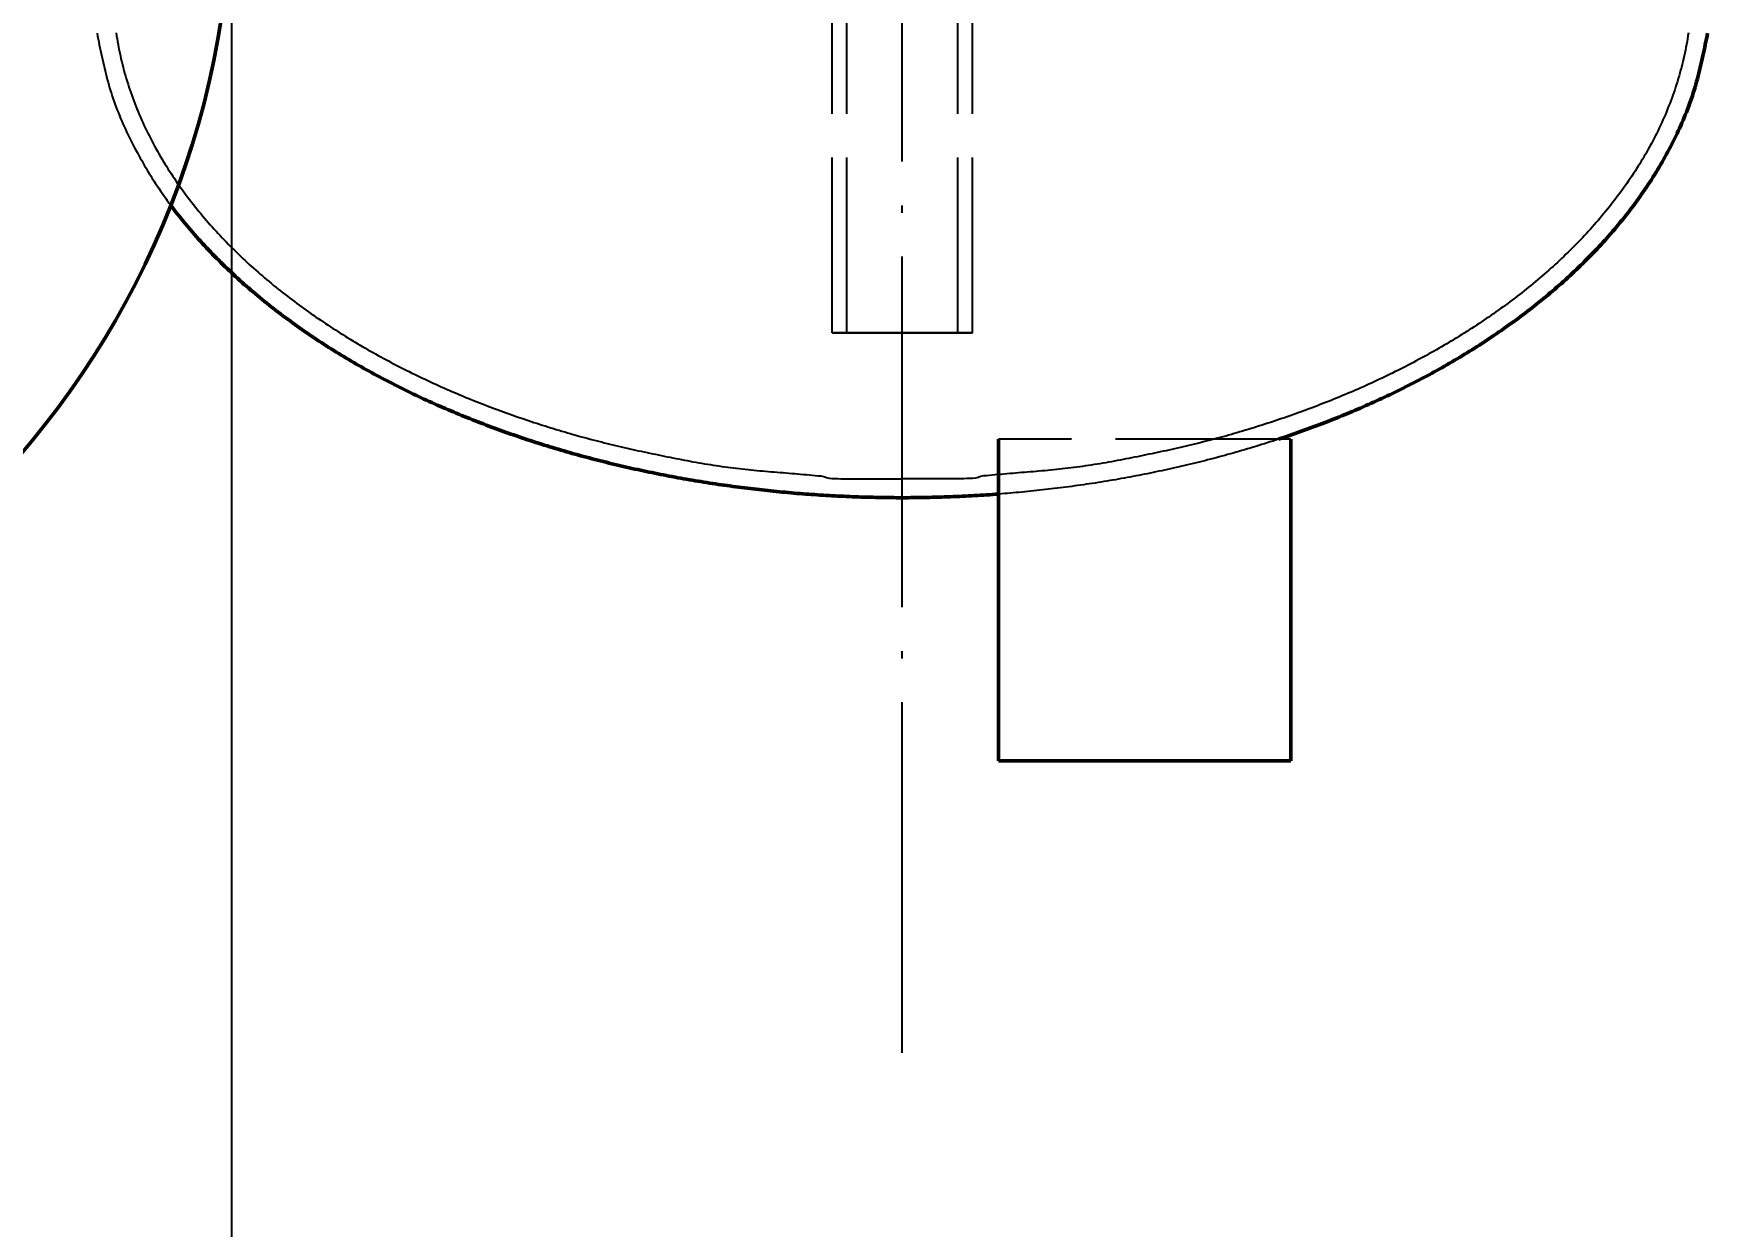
# Model space of a CAD drawing. Header units: millimetres. Extents: x 0 to 420, y 0 to 297.
# Drawn here: x 172.11 to 200.75, y 145.03 to 165.44 of the extents above; entities that cross this region are included whole.
import ezdxf

# ---------------------------------------------------------------- set-up
doc = ezdxf.new("R2010")
doc.units = ezdxf.units.MM
doc.linetypes.add('ISO02-TRAZOS', pattern=[3.75, 3, -0.75])
doc.linetypes.add('ISO04-TRAZO-PUNTO', pattern=[7.625, 6, -0.75, 0.125, -0.75])
for name, color, linetype, lineweight in [('01-VISIBLE', 7, 'CONTINUOUS', 50), ('02-OCULTA', 4, 'ISO02-TRAZOS', 25), ('03-EJE', 1, 'ISO04-TRAZO-PUNTO', 25), ('04-COTA', 3, 'CONTINUOUS', 25)]:
    doc.layers.add(name, color=color, linetype=linetype, lineweight=lineweight)
doc.styles.add('ISO3098', font='isocpeur.ttf')
doc.dimstyles.new('FLAMA-ISO', dxfattribs={"dimtxt": 3.5, "dimasz": 3, "dimexe": 2, "dimexo": 1, "dimgap": 1, "dimtad": 1, "dimdec": 1, "dimtxsty": 'ISO3098', "dimcen": 2.5, "dimclrd": 3, "dimclre": 3, "dimclrt": 3, "dimazin": 3, "dimtfac": 1, "dimtmove": 0, "dimatfit": 3, "dimlwd": 25, "dimlwe": 25})

msp = doc.modelspace()

# ---------------------------------------------------------------- linework, layer by layer
at = {"layer": '01-VISIBLE'}
for p, q in [((188.622, 153), (188.622, 158.5)), ((193.622, 153), (193.622, 158.5)), ((193.622, 153), (188.622, 153))]:
    msp.add_line(p, q, dxfattribs=at)
for points in [[(200.753, 165.45), (200.744, 165.401), (200.734, 165.351), (200.725, 165.302), (200.715, 165.253), (200.704, 165.204), (200.694, 165.155), (200.683, 165.106), (200.673, 165.057), (200.662, 165.008), (200.651, 164.959), (200.64, 164.91), (200.629, 164.861), (200.617, 164.812), (200.605, 164.764), (200.593, 164.715), (200.58, 164.667), (200.567, 164.618), (200.553, 164.57), (200.539, 164.522), (200.525, 164.474), (200.51, 164.426), (200.495, 164.378), (200.479, 164.331), (200.463, 164.283), (200.446, 164.236), (200.429, 164.189), (200.411, 164.142), (200.392, 164.095), (200.373, 164.049), (200.354, 164.003), (200.335, 163.957), (200.315, 163.911), (200.294, 163.865), (200.273, 163.819), (200.252, 163.774), (200.231, 163.728), (200.209, 163.683), (200.187, 163.638), (200.164, 163.594), (200.141, 163.549), (200.118, 163.504), (200.095, 163.46), (200.071, 163.416), (200.047, 163.372), (200.023, 163.328), (199.999, 163.284), (199.974, 163.241), (199.949, 163.197), (199.923, 163.154), (199.898, 163.111), (199.872, 163.068), (199.846, 163.025), (199.819, 162.983), (199.792, 162.94), (199.765, 162.898), (199.738, 162.856), (199.71, 162.814), (199.682, 162.773), (199.654, 162.731), (199.625, 162.69), (199.596, 162.649), (199.567, 162.608), (199.538, 162.568), (199.508, 162.527), (199.478, 162.487), (199.448, 162.447), (199.417, 162.407), (199.387, 162.368), (199.356, 162.328), (199.324, 162.289), (199.293, 162.25), (199.261, 162.211), (199.229, 162.173), (199.197, 162.134), (199.165, 162.096), (199.132, 162.058), (199.099, 162.02), (199.066, 161.982), (199.033, 161.945), (199, 161.907), (198.966, 161.87), (198.932, 161.833), (198.898, 161.797), (198.864, 161.76), (198.829, 161.724), (198.794, 161.687), (198.759, 161.651), (198.724, 161.616), (198.689, 161.58), (198.654, 161.545), (198.618, 161.509), (198.582, 161.474), (198.546, 161.439), (198.51, 161.405), (198.473, 161.37), (198.437, 161.336), (198.4, 161.302), (198.363, 161.268), (198.326, 161.234), (198.289, 161.2), (198.252, 161.167), (198.214, 161.134), (198.176, 161.101), (198.138, 161.068), (198.1, 161.035), (198.062, 161.003), (198.024, 160.971), (197.985, 160.939), (197.946, 160.907), (197.908, 160.875), (197.869, 160.844), (197.829, 160.812), (197.79, 160.781), (197.751, 160.75), (197.711, 160.719), (197.672, 160.689), (197.632, 160.658), (197.592, 160.628), (197.552, 160.598), (197.511, 160.568), (197.471, 160.538), (197.431, 160.508), (197.39, 160.479), (197.349, 160.45), (197.308, 160.421), (197.267, 160.392), (197.226, 160.363), (197.185, 160.335), (197.144, 160.306), (197.102, 160.278), (197.061, 160.25), (197.019, 160.222), (196.977, 160.194), (196.935, 160.167), (196.893, 160.14), (196.851, 160.112), (196.809, 160.085), (196.767, 160.058), (196.724, 160.032), (196.682, 160.005), (196.639, 159.979), (196.596, 159.953), (196.553, 159.927), (196.511, 159.901), (196.467, 159.875), (196.424, 159.85), (196.381, 159.824), (196.338, 159.799), (196.294, 159.774), (196.251, 159.749), (196.207, 159.724), (196.163, 159.7), (196.12, 159.675), (196.076, 159.651), (196.032, 159.627), (195.988, 159.603), (195.944, 159.579), (195.899, 159.556), (195.855, 159.532), (195.811, 159.509), (195.766, 159.486), (195.722, 159.463), (195.677, 159.44), (195.632, 159.417), (195.588, 159.395), (195.543, 159.372), (195.498, 159.35), (195.453, 159.328), (195.408, 159.306), (195.363, 159.284), (195.317, 159.262), (195.272, 159.241), (195.227, 159.22), (195.181, 159.199), (195.136, 159.177), (195.09, 159.157), (195.044, 159.136), (194.999, 159.115), (194.953, 159.095), (194.907, 159.075), (194.861, 159.054), (194.815, 159.034), (194.769, 159.015), (194.723, 158.995), (194.677, 158.975), (194.631, 158.956), (194.584, 158.937), (194.538, 158.917), (194.492, 158.898), (194.445, 158.88), (194.399, 158.861), (194.352, 158.842), (194.306, 158.824), (194.259, 158.806), (194.212, 158.787), (194.165, 158.769), (194.118, 158.752), (194.072, 158.734), (194.025, 158.716), (193.978, 158.699), (193.931, 158.681), (193.883, 158.664), (193.836, 158.647), (193.789, 158.63), (193.742, 158.614), (193.695, 158.597), (193.647, 158.58), (193.6, 158.564), (193.552, 158.548), (193.505, 158.532), (193.457, 158.516), (193.41, 158.5)], [(174.457, 162.506), (174.487, 162.466), (174.518, 162.426), (174.548, 162.386), (174.579, 162.347), (174.61, 162.308), (174.642, 162.268), (174.673, 162.229), (174.705, 162.191), (174.737, 162.152), (174.769, 162.114), (174.802, 162.076), (174.835, 162.038), (174.867, 162), (174.901, 161.962), (174.934, 161.925), (174.968, 161.888), (175.001, 161.851), (175.035, 161.814), (175.07, 161.777), (175.104, 161.741), (175.139, 161.705), (175.173, 161.668), (175.208, 161.633), (175.243, 161.597), (175.279, 161.561), (175.314, 161.526), (175.35, 161.491), (175.386, 161.456), (175.422, 161.421), (175.458, 161.387), (175.495, 161.352), (175.532, 161.318), (175.568, 161.284), (175.605, 161.25), (175.642, 161.216), (175.68, 161.183), (175.717, 161.15), (175.755, 161.117), (175.793, 161.084), (175.831, 161.051), (175.869, 161.019), (175.907, 160.986), (175.946, 160.954), (175.984, 160.922), (176.023, 160.89), (176.062, 160.859), (176.101, 160.827), (176.14, 160.796), (176.179, 160.765), (176.219, 160.734), (176.259, 160.703), (176.298, 160.673), (176.338, 160.643), (176.378, 160.612), (176.418, 160.582), (176.459, 160.553), (176.499, 160.523), (176.54, 160.493), (176.58, 160.464), (176.621, 160.435), (176.662, 160.406), (176.703, 160.377), (176.744, 160.349), (176.785, 160.32), (176.827, 160.292), (176.868, 160.264), (176.91, 160.236), (176.952, 160.208), (176.993, 160.18), (177.035, 160.153), (177.077, 160.126), (177.12, 160.099), (177.162, 160.072), (177.204, 160.045), (177.247, 160.018), (177.289, 159.992), (177.332, 159.966), (177.375, 159.94), (177.418, 159.914), (177.461, 159.888), (177.504, 159.862), (177.547, 159.837), (177.59, 159.811), (177.633, 159.786), (177.677, 159.761), (177.72, 159.737), (177.764, 159.712), (177.808, 159.687), (177.852, 159.663), (177.896, 159.639), (177.94, 159.615), (177.984, 159.591), (178.028, 159.567), (178.072, 159.544), (178.116, 159.52), (178.161, 159.497), (178.205, 159.474), (178.25, 159.451), (178.295, 159.428), (178.339, 159.406), (178.384, 159.383), (178.429, 159.361), (178.474, 159.339), (178.519, 159.317), (178.564, 159.295), (178.609, 159.273), (178.654, 159.252), (178.7, 159.23), (178.745, 159.209), (178.791, 159.188), (178.836, 159.167), (178.882, 159.146), (178.927, 159.126), (178.973, 159.105), (179.019, 159.085), (179.065, 159.065), (179.111, 159.045), (179.157, 159.025), (179.203, 159.005), (179.249, 158.985), (179.295, 158.966), (179.341, 158.946), (179.388, 158.927), (179.434, 158.908), (179.48, 158.889), (179.527, 158.87), (179.573, 158.852), (179.62, 158.833), (179.667, 158.815), (179.713, 158.797), (179.76, 158.779), (179.807, 158.761), (179.854, 158.743), (179.901, 158.725), (179.948, 158.708), (179.995, 158.69), (180.042, 158.673), (180.089, 158.656), (180.136, 158.639), (180.183, 158.622), (180.23, 158.605), (180.278, 158.589), (180.325, 158.573), (180.372, 158.556), (180.42, 158.54), (180.467, 158.524), (180.515, 158.508), (180.562, 158.492), (180.61, 158.477), (180.658, 158.461), (180.705, 158.446), (180.753, 158.431), (180.801, 158.416), (180.849, 158.401), (180.897, 158.386), (180.945, 158.371), (180.993, 158.357), (181.041, 158.342), (181.089, 158.328), (181.137, 158.314), (181.185, 158.3), (181.233, 158.286), (181.281, 158.272), (181.329, 158.258), (181.378, 158.245), (181.426, 158.232), (181.474, 158.218), (181.523, 158.205), (181.571, 158.192), (181.62, 158.179), (181.668, 158.166), (181.717, 158.154), (181.765, 158.141), (181.814, 158.129), (181.862, 158.117), (181.911, 158.105), (181.96, 158.093), (182.008, 158.081), (182.057, 158.069), (182.106, 158.057), (182.154, 158.046), (182.203, 158.035), (182.252, 158.023), (182.301, 158.012), (182.35, 158.001), (182.399, 157.99), (182.448, 157.98), (182.497, 157.969), (182.546, 157.959), (182.595, 157.948), (182.644, 157.938), (182.693, 157.928), (182.742, 157.918), (182.791, 157.908), (182.84, 157.898), (182.89, 157.888), (182.939, 157.879), (182.988, 157.87), (183.037, 157.86), (183.087, 157.851), (183.136, 157.842), (183.185, 157.833), (183.234, 157.824), (183.284, 157.816), (183.333, 157.807), (183.383, 157.799), (183.432, 157.79), (183.482, 157.782), (183.531, 157.774), (183.58, 157.766), (183.63, 157.758), (183.679, 157.751), (183.729, 157.743), (183.779, 157.736), (183.828, 157.728), (183.878, 157.721), (183.927, 157.714), (183.977, 157.707), (184.027, 157.7), (184.076, 157.693), (184.126, 157.687), (184.176, 157.68), (184.225, 157.674), (184.275, 157.667), (184.325, 157.661), (184.375, 157.655), (184.424, 157.649), (184.474, 157.643), (184.524, 157.638), (184.574, 157.632), (184.624, 157.627), (184.673, 157.621), (184.723, 157.616), (184.773, 157.611), (184.823, 157.606), (184.873, 157.601), (184.923, 157.596), (184.973, 157.592), (185.023, 157.587), (185.073, 157.583), (185.122, 157.578), (185.172, 157.574), (185.222, 157.57), (185.272, 157.566), (185.322, 157.562), (185.372, 157.559), (185.422, 157.555), (185.472, 157.552), (185.522, 157.548), (185.572, 157.545), (185.622, 157.542), (185.672, 157.539), (185.722, 157.536), (185.772, 157.533), (185.822, 157.53), (185.872, 157.528), (185.923, 157.525), (185.973, 157.523), (186.023, 157.521), (186.073, 157.519), (186.123, 157.517), (186.173, 157.515), (186.223, 157.513), (186.273, 157.511), (186.323, 157.51), (186.373, 157.508), (186.423, 157.507), (186.474, 157.506), (186.524, 157.505), (186.574, 157.504), (186.624, 157.503), (186.674, 157.502), (186.724, 157.501), (186.774, 157.501), (186.824, 157.501), (186.874, 157.5), (186.925, 157.5), (186.975, 157.5)], [(188.622, 157.562), (188.571, 157.558), (188.519, 157.554), (188.468, 157.551), (188.417, 157.547), (188.365, 157.544), (188.314, 157.541), (188.262, 157.538), (188.211, 157.535), (188.159, 157.532), (188.108, 157.529), (188.056, 157.527), (188.005, 157.524), (187.953, 157.522), (187.902, 157.52), (187.85, 157.518), (187.799, 157.516), (187.747, 157.514), (187.696, 157.512), (187.644, 157.51), (187.593, 157.509), (187.541, 157.507), (187.49, 157.506), (187.438, 157.505), (187.387, 157.504), (187.335, 157.503), (187.284, 157.502), (187.232, 157.502), (187.181, 157.501), (187.129, 157.501), (187.078, 157.5), (187.026, 157.5), (186.975, 157.5)]]:
    msp.add_lwpolyline(points, dxfattribs=at)
msp.add_circle((160.5, 168), 15, dxfattribs=at)
at = {"layer": '02-OCULTA'}
for p, q in [((185.775, 160.32), (185.775, 217.31)), ((186.025, 160.32), (186.025, 217.31)), ((187.925, 160.32), (187.925, 217.31)), ((188.175, 160.32), (188.175, 217.31)), ((193.622, 158.5), (188.622, 158.5)), ((193.622, 158.5), (188.622, 158.5)), ((188.622, 153), (188.622, 158.5)), ((193.622, 153), (193.622, 158.5)), ((193.622, 153), (188.622, 153))]:
    msp.add_line(p, q, dxfattribs=at)
for points in [[(173.197, 165.445), (173.206, 165.396), (173.216, 165.346), (173.226, 165.297), (173.236, 165.247), (173.246, 165.198), (173.257, 165.148), (173.267, 165.099), (173.278, 165.05), (173.289, 165), (173.3, 164.951), (173.311, 164.902), (173.322, 164.853), (173.334, 164.804), (173.346, 164.755), (173.359, 164.706), (173.372, 164.657), (173.385, 164.608), (173.399, 164.56), (173.413, 164.511), (173.428, 164.463), (173.442, 164.415), (173.458, 164.367), (173.474, 164.319), (173.491, 164.271), (173.508, 164.224), (173.526, 164.176), (173.544, 164.129), (173.562, 164.082), (173.581, 164.036), (173.601, 163.989), (173.621, 163.943), (173.641, 163.896), (173.662, 163.85), (173.683, 163.804), (173.704, 163.759), (173.726, 163.713), (173.748, 163.668), (173.771, 163.623), (173.793, 163.577), (173.816, 163.533), (173.84, 163.488), (173.863, 163.443), (173.887, 163.399), (173.912, 163.354), (173.936, 163.31), (173.961, 163.266), (173.986, 163.222), (174.011, 163.179), (174.037, 163.135), (174.063, 163.092), (174.089, 163.049), (174.116, 163.006), (174.142, 162.963), (174.169, 162.921), (174.197, 162.878), (174.225, 162.836), (174.253, 162.794), (174.281, 162.752), (174.31, 162.711), (174.339, 162.669), (174.368, 162.628), (174.398, 162.587), (174.427, 162.547), (174.457, 162.506)], [(173.524, 165.451), (173.531, 165.402), (173.539, 165.352), (173.548, 165.303), (173.556, 165.253), (173.566, 165.204), (173.575, 165.155), (173.586, 165.106), (173.596, 165.057), (173.607, 165.008), (173.619, 164.959), (173.631, 164.911), (173.643, 164.862), (173.656, 164.814), (173.669, 164.765), (173.683, 164.717), (173.697, 164.669), (173.712, 164.621), (173.727, 164.573), (173.742, 164.526), (173.758, 164.478), (173.774, 164.431), (173.791, 164.384), (173.808, 164.336), (173.825, 164.289), (173.843, 164.243), (173.862, 164.196), (173.88, 164.15), (173.899, 164.103), (173.919, 164.057), (173.939, 164.011), (173.959, 163.965), (173.979, 163.919), (174, 163.874), (174.022, 163.829), (174.043, 163.784), (174.066, 163.739), (174.088, 163.694), (174.111, 163.649), (174.134, 163.605), (174.157, 163.56), (174.181, 163.516), (174.205, 163.472), (174.23, 163.429), (174.254, 163.385), (174.28, 163.342), (174.305, 163.299), (174.331, 163.256), (174.357, 163.213), (174.383, 163.17), (174.41, 163.128), (174.437, 163.086), (174.464, 163.044), (174.492, 163.002), (174.52, 162.96), (174.548, 162.919), (174.576, 162.878), (174.605, 162.837), (174.634, 162.796), (174.664, 162.755), (174.693, 162.715), (174.723, 162.675), (174.753, 162.634), (174.784, 162.595), (174.814, 162.555), (174.845, 162.516), (174.876, 162.476), (174.908, 162.437), (174.939, 162.398), (174.971, 162.36), (175.003, 162.321), (175.036, 162.283), (175.068, 162.245), (175.101, 162.207), (175.134, 162.17), (175.168, 162.132), (175.201, 162.095), (175.235, 162.058), (175.269, 162.021), (175.303, 161.984), (175.337, 161.948), (175.372, 161.912), (175.407, 161.876), (175.442, 161.84), (175.477, 161.804), (175.512, 161.769), (175.548, 161.733), (175.584, 161.698), (175.62, 161.664), (175.656, 161.629), (175.692, 161.594), (175.729, 161.56), (175.766, 161.526), (175.802, 161.492), (175.839, 161.458), (175.877, 161.425), (175.914, 161.392), (175.952, 161.359), (175.989, 161.326), (176.027, 161.293), (176.065, 161.26), (176.104, 161.228), (176.142, 161.196), (176.181, 161.164), (176.219, 161.132), (176.258, 161.1), (176.297, 161.069), (176.337, 161.038), (176.376, 161.007), (176.415, 160.976), (176.455, 160.945), (176.495, 160.915), (176.535, 160.884), (176.575, 160.854), (176.615, 160.824), (176.655, 160.794), (176.696, 160.765), (176.736, 160.735), (176.777, 160.706), (176.818, 160.677), (176.859, 160.648), (176.9, 160.62), (176.941, 160.591), (176.982, 160.563), (177.024, 160.535), (177.065, 160.507), (177.107, 160.479), (177.149, 160.451), (177.191, 160.424), (177.233, 160.396), (177.275, 160.369), (177.317, 160.342), (177.359, 160.316), (177.402, 160.289), (177.444, 160.263), (177.487, 160.236), (177.53, 160.21), (177.573, 160.184), (177.616, 160.159), (177.659, 160.133), (177.702, 160.108), (177.745, 160.082), (177.789, 160.057), (177.832, 160.032), (177.876, 160.008), (177.919, 159.983), (177.963, 159.959), (178.007, 159.934), (178.051, 159.91), (178.095, 159.886), (178.139, 159.863), (178.183, 159.839), (178.227, 159.815), (178.272, 159.792), (178.316, 159.769), (178.361, 159.746), (178.405, 159.723), (178.45, 159.701), (178.495, 159.678), (178.539, 159.656), (178.584, 159.633), (178.629, 159.611), (178.674, 159.59), (178.72, 159.568), (178.765, 159.546), (178.81, 159.525), (178.855, 159.503), (178.901, 159.482), (178.946, 159.461), (178.992, 159.441), (179.038, 159.42), (179.083, 159.399), (179.129, 159.379), (179.175, 159.359), (179.221, 159.339), (179.267, 159.319), (179.313, 159.299), (179.359, 159.28), (179.405, 159.26), (179.451, 159.241), (179.498, 159.222), (179.544, 159.203), (179.59, 159.184), (179.637, 159.165), (179.683, 159.146), (179.73, 159.128), (179.777, 159.11), (179.823, 159.092), (179.87, 159.074), (179.917, 159.056), (179.964, 159.038), (180.011, 159.02), (180.058, 159.003), (180.105, 158.986), (180.152, 158.968), (180.199, 158.951), (180.246, 158.934), (180.293, 158.918), (180.341, 158.901), (180.388, 158.885), (180.435, 158.868), (180.483, 158.852), (180.53, 158.836), (180.578, 158.82), (180.625, 158.804), (180.673, 158.788), (180.72, 158.773), (180.768, 158.757), (180.816, 158.742), (180.863, 158.727), (180.911, 158.712), (180.959, 158.697), (181.007, 158.682), (181.055, 158.667), (181.103, 158.653), (181.151, 158.639), (181.199, 158.624), (181.247, 158.61), (181.295, 158.596), (181.343, 158.583), (181.391, 158.569), (181.44, 158.555), (181.488, 158.542), (181.536, 158.529), (181.585, 158.516), (181.633, 158.503), (181.681, 158.49), (181.73, 158.478), (181.779, 158.465), (181.827, 158.453), (181.876, 158.441), (181.924, 158.429), (181.973, 158.417), (182.022, 158.405), (182.07, 158.393), (182.119, 158.382), (182.168, 158.37), (182.217, 158.359), (182.266, 158.348), (182.314, 158.337), (182.363, 158.326), (182.412, 158.315), (182.461, 158.304), (182.51, 158.294), (182.559, 158.283), (182.608, 158.273), (182.657, 158.262), (182.706, 158.252), (182.755, 158.242), (182.804, 158.231), (182.853, 158.221), (182.902, 158.211), (182.952, 158.201), (183.001, 158.192), (183.05, 158.182), (183.099, 158.172), (183.148, 158.162), (183.197, 158.153), (183.247, 158.143), (183.296, 158.134), (183.345, 158.125), (183.394, 158.116), (183.444, 158.107), (183.493, 158.098), (183.542, 158.09), (183.592, 158.081), (183.641, 158.073), (183.691, 158.065), (183.74, 158.058), (183.79, 158.05), (183.839, 158.043), (183.889, 158.036), (183.938, 158.029), (183.988, 158.022), (184.038, 158.016), (184.088, 158.01), (184.137, 158.004), (184.187, 157.998), (184.237, 157.992), (184.287, 157.987), (184.336, 157.981), (184.386, 157.976), (184.436, 157.971), (184.486, 157.967), (184.536, 157.962), (184.586, 157.957), (184.636, 157.953), (184.686, 157.949), (184.736, 157.944), (184.785, 157.94), (184.835, 157.936), (184.885, 157.932), (184.935, 157.928), (184.985, 157.924), (185.035, 157.92), (185.085, 157.916), (185.135, 157.911), (185.185, 157.907), (185.235, 157.903), (185.285, 157.899), (185.335, 157.895), (185.385, 157.891), (185.435, 157.886), (185.484, 157.881), (185.534, 157.876), (185.584, 157.871), (185.634, 157.864), (185.677, 157.845), (185.722, 157.832), (185.772, 157.829), (185.822, 157.827), (185.872, 157.826), (185.923, 157.825), (185.973, 157.824), (186.023, 157.823), (186.073, 157.823), (186.123, 157.822), (186.173, 157.822), (186.223, 157.822), (186.273, 157.821), (186.323, 157.821), (186.373, 157.821), (186.424, 157.821), (186.474, 157.821), (186.524, 157.82), (186.574, 157.82), (186.624, 157.82), (186.674, 157.82), (186.724, 157.82), (186.774, 157.82), (186.824, 157.82), (186.874, 157.82), (186.925, 157.82), (186.975, 157.82)], [(200.425, 165.451), (200.418, 165.402), (200.41, 165.352), (200.402, 165.303), (200.393, 165.253), (200.384, 165.204), (200.374, 165.155), (200.364, 165.106), (200.353, 165.057), (200.342, 165.008), (200.331, 164.959), (200.319, 164.911), (200.306, 164.862), (200.293, 164.814), (200.28, 164.765), (200.266, 164.717), (200.252, 164.669), (200.238, 164.621), (200.223, 164.573), (200.207, 164.526), (200.191, 164.478), (200.175, 164.431), (200.158, 164.384), (200.141, 164.336), (200.124, 164.289), (200.106, 164.243), (200.088, 164.196), (200.069, 164.15), (200.05, 164.103), (200.031, 164.057), (200.011, 164.011), (199.99, 163.965), (199.97, 163.919), (199.949, 163.874), (199.928, 163.829), (199.906, 163.784), (199.884, 163.739), (199.861, 163.694), (199.839, 163.649), (199.816, 163.605), (199.792, 163.56), (199.768, 163.516), (199.744, 163.472), (199.72, 163.429), (199.695, 163.385), (199.67, 163.342), (199.644, 163.299), (199.618, 163.256), (199.592, 163.213), (199.566, 163.17), (199.539, 163.128), (199.512, 163.086), (199.485, 163.044), (199.457, 163.002), (199.429, 162.96), (199.401, 162.919), (199.373, 162.878), (199.344, 162.837), (199.315, 162.796), (199.286, 162.755), (199.256, 162.715), (199.226, 162.675), (199.196, 162.634), (199.166, 162.595), (199.135, 162.555), (199.104, 162.516), (199.073, 162.476), (199.042, 162.437), (199.01, 162.398), (198.978, 162.36), (198.946, 162.321), (198.914, 162.283), (198.881, 162.245), (198.848, 162.207), (198.815, 162.17), (198.782, 162.132), (198.748, 162.095), (198.715, 162.058), (198.681, 162.021), (198.646, 161.984), (198.612, 161.948), (198.577, 161.912), (198.543, 161.876), (198.508, 161.84), (198.472, 161.804), (198.437, 161.769), (198.401, 161.733), (198.366, 161.698), (198.33, 161.664), (198.293, 161.629), (198.257, 161.594), (198.221, 161.56), (198.184, 161.526), (198.147, 161.492), (198.11, 161.458), (198.073, 161.425), (198.035, 161.392), (197.998, 161.359), (197.96, 161.326), (197.922, 161.293), (197.884, 161.26), (197.846, 161.228), (197.807, 161.196), (197.769, 161.164), (197.73, 161.132), (197.691, 161.1), (197.652, 161.069), (197.613, 161.038), (197.573, 161.007), (197.534, 160.976), (197.494, 160.945), (197.455, 160.915), (197.415, 160.884), (197.375, 160.854), (197.335, 160.824), (197.294, 160.794), (197.254, 160.765), (197.213, 160.735), (197.173, 160.706), (197.132, 160.677), (197.091, 160.648), (197.05, 160.62), (197.009, 160.591), (196.967, 160.563), (196.926, 160.535), (196.884, 160.507), (196.843, 160.479), (196.801, 160.451), (196.759, 160.424), (196.717, 160.396), (196.675, 160.369), (196.632, 160.342), (196.59, 160.316), (196.548, 160.289), (196.505, 160.263), (196.462, 160.236), (196.42, 160.21), (196.377, 160.184), (196.334, 160.159), (196.291, 160.133), (196.247, 160.108), (196.204, 160.082), (196.161, 160.057), (196.117, 160.032), (196.074, 160.008), (196.03, 159.983), (195.986, 159.959), (195.943, 159.934), (195.899, 159.91), (195.855, 159.886), (195.81, 159.863), (195.766, 159.839), (195.722, 159.815), (195.678, 159.792), (195.633, 159.769), (195.589, 159.746), (195.544, 159.723), (195.499, 159.701), (195.455, 159.678), (195.41, 159.656), (195.365, 159.633), (195.32, 159.611), (195.275, 159.59), (195.23, 159.568), (195.185, 159.546), (195.139, 159.525), (195.094, 159.503), (195.048, 159.482), (195.003, 159.461), (194.957, 159.441), (194.912, 159.42), (194.866, 159.399), (194.82, 159.379), (194.774, 159.359), (194.728, 159.339), (194.682, 159.319), (194.636, 159.299), (194.59, 159.28), (194.544, 159.26), (194.498, 159.241), (194.452, 159.222), (194.405, 159.203), (194.359, 159.184), (194.312, 159.165), (194.266, 159.146), (194.219, 159.128), (194.173, 159.11), (194.126, 159.092), (194.079, 159.074), (194.032, 159.056), (193.986, 159.038), (193.939, 159.02), (193.892, 159.003), (193.845, 158.986), (193.798, 158.968), (193.75, 158.951), (193.703, 158.934), (193.656, 158.918), (193.609, 158.901), (193.561, 158.885), (193.514, 158.868), (193.467, 158.852), (193.419, 158.836), (193.372, 158.82), (193.324, 158.804), (193.277, 158.788), (193.229, 158.773), (193.181, 158.757), (193.134, 158.742), (193.086, 158.727), (193.038, 158.712), (192.99, 158.697), (192.942, 158.682), (192.895, 158.667), (192.847, 158.653), (192.799, 158.639), (192.751, 158.624), (192.702, 158.61), (192.654, 158.596), (192.606, 158.583), (192.558, 158.569), (192.51, 158.555), (192.461, 158.542), (192.413, 158.529), (192.365, 158.516), (192.316, 158.503), (192.268, 158.49), (192.219, 158.478), (192.171, 158.465), (192.122, 158.453), (192.074, 158.441), (192.025, 158.429), (191.976, 158.417), (191.928, 158.405), (191.879, 158.393), (191.83, 158.382), (191.781, 158.37), (191.733, 158.359), (191.684, 158.348), (191.635, 158.337), (191.586, 158.326), (191.537, 158.315), (191.488, 158.304), (191.439, 158.294), (191.39, 158.283), (191.341, 158.273), (191.292, 158.262), (191.243, 158.252), (191.194, 158.242), (191.145, 158.231), (191.096, 158.221), (191.047, 158.211), (190.998, 158.201), (190.949, 158.192), (190.899, 158.182), (190.85, 158.172), (190.801, 158.162), (190.752, 158.153), (190.703, 158.143), (190.654, 158.134), (190.604, 158.125), (190.555, 158.116), (190.506, 158.107), (190.456, 158.098), (190.407, 158.09), (190.358, 158.081), (190.308, 158.073), (190.259, 158.065), (190.209, 158.058), (190.16, 158.05), (190.11, 158.043), (190.061, 158.036), (190.011, 158.029), (189.961, 158.022), (189.912, 158.016), (189.862, 158.01), (189.812, 158.004), (189.762, 157.998), (189.713, 157.992), (189.663, 157.987), (189.613, 157.981), (189.563, 157.976), (189.513, 157.971), (189.463, 157.967), (189.413, 157.962), (189.364, 157.957), (189.314, 157.953), (189.264, 157.949), (189.214, 157.944), (189.164, 157.94), (189.114, 157.936), (189.064, 157.932), (189.014, 157.928), (188.964, 157.924), (188.914, 157.92), (188.864, 157.916), (188.814, 157.911), (188.764, 157.907), (188.714, 157.903), (188.665, 157.899), (188.615, 157.895), (188.565, 157.891), (188.515, 157.886), (188.465, 157.881), (188.415, 157.876), (188.365, 157.871), (188.316, 157.864), (188.273, 157.845), (188.227, 157.832), (188.177, 157.829), (188.127, 157.827), (188.077, 157.826), (188.027, 157.825), (187.977, 157.824), (187.927, 157.823), (187.877, 157.823), (187.826, 157.822), (187.776, 157.822), (187.726, 157.822), (187.676, 157.821), (187.626, 157.821), (187.576, 157.821), (187.526, 157.821), (187.476, 157.821), (187.426, 157.82), (187.375, 157.82), (187.325, 157.82), (187.275, 157.82), (187.225, 157.82), (187.175, 157.82), (187.125, 157.82), (187.075, 157.82), (187.025, 157.82), (186.975, 157.82)], [(186.975, 160.32), (186.925, 160.32), (186.875, 160.32), (186.825, 160.32), (186.775, 160.32), (186.725, 160.32), (186.675, 160.32), (186.625, 160.32), (186.575, 160.32), (186.525, 160.32), (186.475, 160.32), (186.425, 160.32), (186.375, 160.32), (186.325, 160.32), (186.275, 160.32), (186.225, 160.32), (186.175, 160.32), (186.125, 160.32), (186.075, 160.32), (186.025, 160.32), (185.975, 160.32), (185.925, 160.32), (185.875, 160.32), (185.825, 160.32), (185.775, 160.32)], [(185.775, 160.32), (185.825, 160.32), (185.875, 160.32), (185.925, 160.32), (185.975, 160.32), (186.025, 160.32), (186.075, 160.32), (186.125, 160.32), (186.175, 160.32), (186.225, 160.32), (186.275, 160.32), (186.325, 160.32), (186.375, 160.32), (186.425, 160.32), (186.475, 160.32), (186.525, 160.32), (186.575, 160.32), (186.625, 160.32), (186.675, 160.32), (186.725, 160.32), (186.775, 160.32), (186.825, 160.32), (186.875, 160.32), (186.925, 160.32), (186.975, 160.32), (187.025, 160.32), (187.075, 160.32), (187.125, 160.32), (187.175, 160.32), (187.225, 160.32), (187.275, 160.32), (187.325, 160.32), (187.375, 160.32), (187.425, 160.32), (187.475, 160.32), (187.525, 160.32), (187.575, 160.32), (187.625, 160.32), (187.675, 160.32), (187.725, 160.32), (187.775, 160.32), (187.825, 160.32), (187.875, 160.32), (187.925, 160.32), (187.975, 160.32), (188.025, 160.32), (188.075, 160.32), (188.125, 160.32), (188.175, 160.32)], [(186.975, 160.32), (186.925, 160.32), (186.875, 160.32), (186.825, 160.32), (186.775, 160.32), (186.725, 160.32), (186.675, 160.32), (186.625, 160.32), (186.575, 160.32), (186.525, 160.32), (186.475, 160.32), (186.425, 160.32), (186.375, 160.32), (186.325, 160.32), (186.275, 160.32), (186.225, 160.32), (186.175, 160.32), (186.125, 160.32), (186.075, 160.32), (186.025, 160.32)], [(186.025, 160.32), (186.075, 160.32), (186.125, 160.32), (186.175, 160.32), (186.225, 160.32), (186.275, 160.32), (186.325, 160.32), (186.375, 160.32), (186.425, 160.32), (186.475, 160.32), (186.525, 160.32), (186.575, 160.32), (186.625, 160.32), (186.675, 160.32), (186.725, 160.32), (186.775, 160.32), (186.825, 160.32), (186.875, 160.32), (186.925, 160.32), (186.975, 160.32), (187.025, 160.32), (187.075, 160.32), (187.125, 160.32), (187.175, 160.32), (187.225, 160.32), (187.275, 160.32), (187.325, 160.32), (187.375, 160.32), (187.425, 160.32), (187.475, 160.32), (187.525, 160.32), (187.575, 160.32), (187.625, 160.32), (187.675, 160.32), (187.725, 160.32), (187.775, 160.32), (187.825, 160.32), (187.875, 160.32), (187.925, 160.32)], [(188.175, 160.32), (188.122, 160.32), (188.07, 160.32), (188.018, 160.32), (187.966, 160.32), (187.914, 160.32), (187.862, 160.32), (187.809, 160.32), (187.757, 160.32), (187.705, 160.32), (187.653, 160.32), (187.601, 160.32), (187.549, 160.32), (187.496, 160.32), (187.444, 160.32), (187.392, 160.32), (187.34, 160.32), (187.288, 160.32), (187.236, 160.32), (187.183, 160.32), (187.131, 160.32), (187.079, 160.32), (187.027, 160.32), (186.975, 160.32)], [(187.925, 160.32), (187.875, 160.32), (187.825, 160.32), (187.775, 160.32), (187.725, 160.32), (187.675, 160.32), (187.625, 160.32), (187.575, 160.32), (187.525, 160.32), (187.475, 160.32), (187.425, 160.32), (187.375, 160.32), (187.325, 160.32), (187.275, 160.32), (187.225, 160.32), (187.175, 160.32), (187.125, 160.32), (187.075, 160.32), (187.025, 160.32), (186.975, 160.32)], [(193.41, 158.5), (193.362, 158.484), (193.314, 158.469), (193.266, 158.453), (193.218, 158.438), (193.17, 158.422), (193.122, 158.407), (193.074, 158.392), (193.025, 158.378), (192.977, 158.363), (192.929, 158.348), (192.881, 158.334), (192.832, 158.32), (192.784, 158.305), (192.735, 158.291), (192.687, 158.277), (192.639, 158.264), (192.59, 158.25), (192.541, 158.237), (192.493, 158.223), (192.444, 158.21), (192.395, 158.197), (192.347, 158.184), (192.298, 158.171), (192.249, 158.158), (192.2, 158.146), (192.152, 158.133), (192.103, 158.121), (192.054, 158.108), (192.005, 158.096), (191.956, 158.084), (191.907, 158.073), (191.858, 158.061), (191.809, 158.049), (191.76, 158.038), (191.711, 158.026), (191.661, 158.015), (191.612, 158.004), (191.563, 157.993), (191.514, 157.982), (191.464, 157.972), (191.415, 157.961), (191.366, 157.951), (191.316, 157.94), (191.267, 157.93), (191.218, 157.92), (191.168, 157.91), (191.119, 157.9), (191.069, 157.89), (191.02, 157.881), (190.97, 157.871), (190.921, 157.862), (190.871, 157.853), (190.822, 157.844), (190.772, 157.835), (190.722, 157.826), (190.673, 157.817), (190.623, 157.808), (190.573, 157.8), (190.524, 157.791), (190.474, 157.783), (190.424, 157.775), (190.374, 157.767), (190.325, 157.759), (190.275, 157.751), (190.225, 157.744), (190.175, 157.736), (190.125, 157.729), (190.075, 157.722), (190.025, 157.714), (189.975, 157.707), (189.926, 157.7), (189.876, 157.694), (189.826, 157.687), (189.776, 157.68), (189.726, 157.674), (189.676, 157.668), (189.626, 157.661), (189.576, 157.655), (189.525, 157.649), (189.475, 157.643), (189.425, 157.638), (189.375, 157.632), (189.325, 157.627), (189.275, 157.621), (189.225, 157.616), (189.175, 157.611), (189.124, 157.606), (189.074, 157.601), (189.024, 157.596), (188.974, 157.591), (188.924, 157.587), (188.873, 157.582), (188.823, 157.578), (188.773, 157.574), (188.723, 157.57), (188.672, 157.566), (188.622, 157.562)]]:
    msp.add_lwpolyline(points, dxfattribs=at)
msp.add_circle((160.5, 168), 15, dxfattribs=at)
msp.add_circle((160.5, 168), 15, dxfattribs=at)
msp.add_circle((160.5, 168), 15, dxfattribs=at)
at = {"layer": '03-EJE'}
msp.add_line((186.975, 148), (186.975, 223.93), dxfattribs=at)

# ---------------------------------------------------------------- dimensions: what is measured, and where the dimension line sits
at = {"layer": '04-COTA'}
msp.add_linear_dim(base=(145.5, 144), p1=(145.5, 168), p2=(175.5, 168), dimstyle='FLAMA-ISO', override={"dimlfac": 10, "dimpost": '%%c<>'}, dxfattribs=at).render()

doc.saveas('drawing.dxf')
